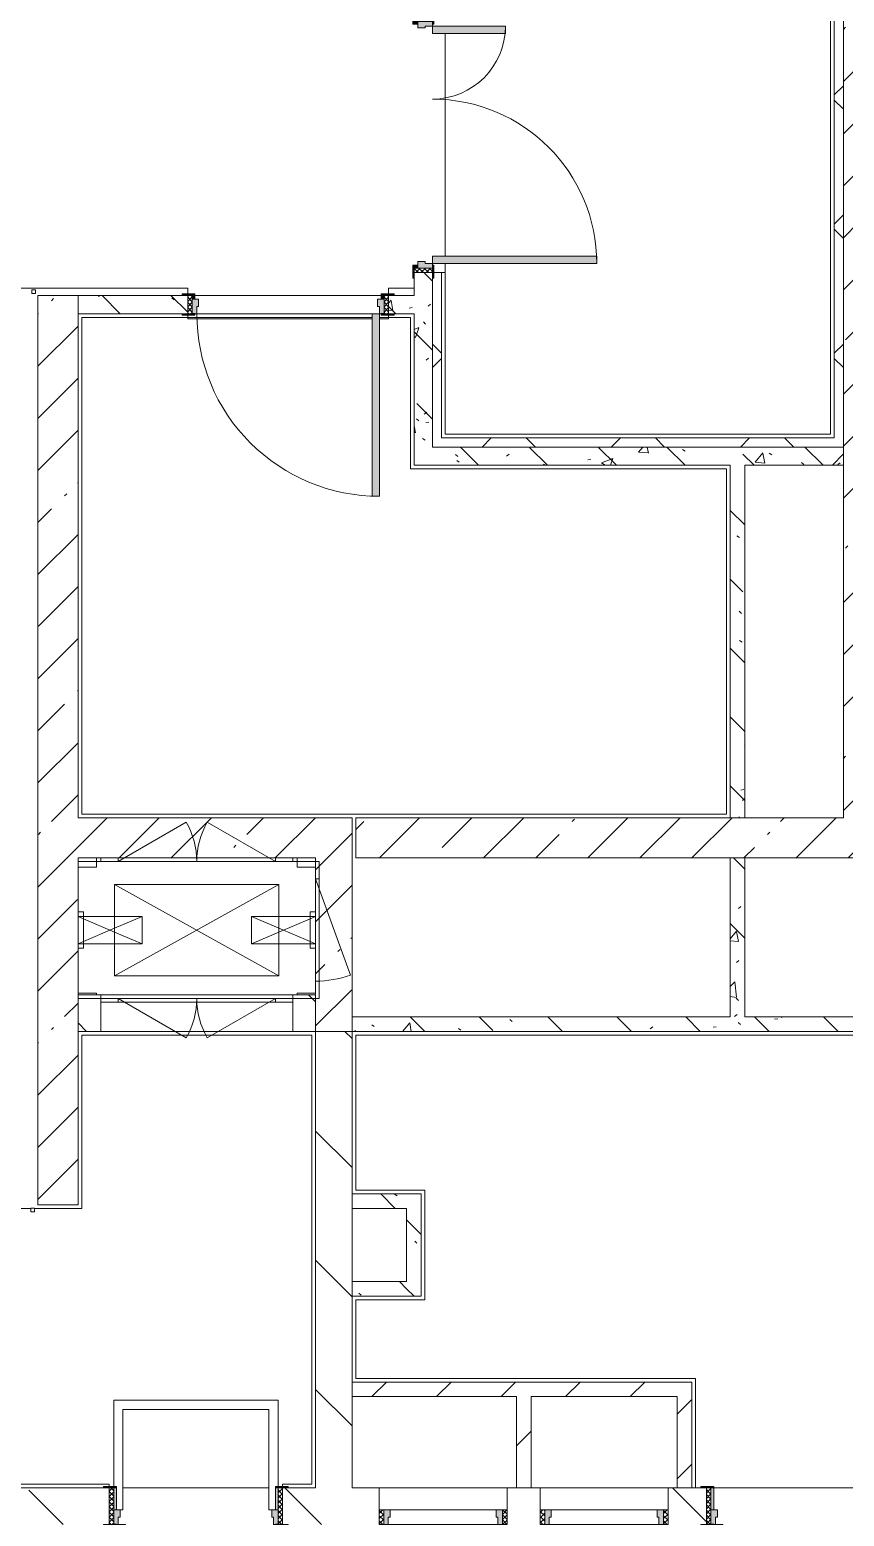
# Model space of a CAD drawing. Header units: millimetres. Extents: x -4185 to 186529, y -8553 to 29097.
# Drawn here: x 144224 to 148684, y 13445 to 21585 of the extents above; entities that cross this region are included whole.
import ezdxf

# ---------------------------------------------------------------- set-up
doc = ezdxf.new("R2010")
doc.units = ezdxf.units.MM
for name, color, linetype, lineweight, true_color in [('A-DOOR-3', 7, 'Continuous', 5, 0xaaaaaa), ('A-DOOR-4', 7, 'Continuous', 5, 0xe2e2e2), ('A-DOOR-FRAM-2', 7, 'Continuous', 5, 0xe2e2e2), ('A-DOOR-FRAM-3', 7, 'Continuous', 5, 0xaaaaaa), ('A-FLOR-1', 7, 'Continuous', 5, 0xaaaaaa), ('I-WALL-5', 7, 'Continuous', 5, 0x787878)]:
    doc.layers.add(name, color=color, linetype=linetype, lineweight=lineweight, true_color=true_color)
for name, color, linetype, lineweight in [('A-GENM-1', 7, 'Continuous', 5), ('A-WALL', 7, 'Continuous', 9), ('A-WALL-2', 7, 'Continuous', 5), ('I-WALL-3', 7, 'Continuous', 5), ('M-EQPM-2', 7, 'Continuous', 5)]:
    doc.layers.add(name, color=color, linetype=linetype, lineweight=lineweight)
pattern_1 = [(45, (59518.7, 0), (-285.1231, 285.1231), []), (45, (59803.8, 0), (-285.1231, 285.1231), [504.031, -100.806, 16.764, -84.042])]
pattern_2 = [(135, (59518.7, 0), (-377.1708, -377.1708), [533.4, -88.9, 17.78, -88.9]), (135, (59518.7, 376.94), (-377.1708, -377.1708), []), (50, (59518.7, 0), (637.6445, -55.7866), [66.675, -733.425]), (355, (59518.7, 0), (-123.3494, 668.699), [53.34, -586.74]), (100.451, (59571.8, -4.65), (514.299, 612.908), [56.665, -623.315]), (46.184, (59518.7, 177.8), (948.7764, -147.15), [100.012, -1100.137]), (96.636, (59597.7, 165.5), (830.909, 865.997), [84.998, -934.973]), (351.184, (59518.7, 177.8), (830.918, 865.988), [80.01, -880.11]), (21, (59607.6, 133.35), (530.6506, -357.9283), [66.675, -733.425]), (326, (59607.6, 133.35), (216.308, 644.6585), [53.34, -586.74]), (71.451, (59651.8, 103.5), (746.9596, 286.7243), [56.665, -623.315]), (37.5, (59518.68, 0), (10.81053, 295.9426), [16.764, -562.864, 16.764, -578.866, -588.962]), (37.5, (59518.68, 0), (10.81053, 295.9426), [-1175.258, 16.764, -572.198]), (7.5, (59518.68, 0), (233.8692, 350.6318), [16.764, -322.834, 16.764, -549.529, -224.472]), (7.5, (59518.68, 0), (233.8692, 350.6318), [-905.891, 16.764, -207.708]), (327.5, (59320.43, 0), (474.5678, -20.0513), [16.764, -205.486, 16.764, -676.656, -920.115]), (327.5, (59320.43, 0), (474.5678, -20.0513), [-915.67, 16.764, -903.351]), (317.5, (59231.53, 0), (518.4522, 88.9934), [16.764, -272.161, 16.764, -443.738, -653.415]), (317.5, (59231.53, 0), (518.4522, 88.9934), [-749.427, 16.764, -636.651])]
pattern_3 = [(135, (59518.7, 0), (-353.5534, -353.5534), [])]
pattern_4 = [(45, (59518.68, 0), (-176.7767, 176.7767), [])]
pattern_5 = [(135, (1951.41, 164.685), (-14.14214, -14.14214), []), (225, (1951.41, 164.685), (14.14214, -14.14214), [])]
pattern_6 = [(45, (-171.384, 164.685), (-14.1421, 14.1421), []), (135, (-171.384, 164.685), (-14.1421, -14.1421), [])]
pattern_7 = [(45, (59518.7, 0), (-353.5534, 353.5534), []), (135, (59518.7, 0), (-353.5534, -353.5534), [])]

# ---------------------------------------------------------------- blocks, each defined once
blk = doc.blocks.new('110_Дверь_СКБ_1Ст_Внутренняя1 - Д-11а _огнестойкость EI 15_-32666892-1_10_1_птичка')
at = {"layer": 'A-DOOR-3'}
h = blk.add_hatch(dxfattribs=at)
h.set_pattern_fill('FP_123', color=256, style=0, pattern_type=2)
h.set_pattern_definition([(135, (1751.41, 114.685), (-14.14214, -14.14214), []), (225, (1751.41, 114.685), (14.14214, -14.14214), [])])
h.paths.add_polyline_path([(537.5, 50), (537.5, -50), (562.5, -50), (562.5, 50)])
at = {"layer": 'A-DOOR-4'}
h = blk.add_hatch(color=256, dxfattribs=at)
h.paths.add_polyline_path([(512.5, 50), (512.5, 10), (502.5, 10), (502.5, -30), (537.5, -30), (537.5, 50), (522.5, 50)])
h.paths.add_polyline_path([(-508.4, 50), (-512.5, 50), (-512.5, -30), (-477.5, -30), (-477.5, 10), (-487.5, 10), (-487.5, 50)])
at = {"layer": 'A-DOOR-FRAM-2'}
for points in [[(-487.5, 1050), (-486.3, 50), (-447.5, 50), (-447.5, 1050)], [(-537.5, 58), (-567.5, 58), (-567.5, 50), (-497.5, 50), (-497.5, 58), (-517.5, 58)], [(562.5, 58), (522.5, 58), (522.5, 50), (592.5, 50), (592.5, 58)], [(-529.2, -50), (-567.5, -50), (-567.5, -58), (-497.5, -58), (-499.8, -50), (-512.5, -50)], [(-497.5, -30), (-512.5, -30), (-512.5, -50), (-497.5, -50), (-497.5, -32.8)], [(537.5, -30), (522.5, -30), (522.5, -50), (537.5, -50)], [(537.5, -50), (522.5, -50), (522.5, -58), (592.5, -58), (592.5, -50), (562.5, -50)]]:
    blk.add_hatch(color=256, dxfattribs=at).paths.add_polyline_path(points)
at = {"layer": 'A-DOOR-FRAM-3'}
h = blk.add_hatch(dxfattribs=at)
h.set_pattern_fill('FP_124', color=256, style=0, pattern_type=2)
h.set_pattern_definition([(45, (-371.384, 114.685), (-14.1421, 14.1421), []), (135, (-371.384, 114.685), (-14.1421, -14.1421), [])])
h.paths.add_polyline_path([(-537.5, 50), (-537.5, -50), (-512.5, -50), (-512.5, 50)])
at = {"layer": 'A-DOOR-3'}
for p, q in [((-487.5, 1050), (-487.5, 50)), ((-447.5, 1050), (-487.5, 1050)), ((-447.5, 50), (-447.5, 1050)), ((-487.5, 50), (-447.5, 50))]:
    blk.add_line(p, q, dxfattribs=at)
blk.add_arc((-487.5, 50), 1000, 360, 90, dxfattribs=at)
at = {"layer": 'A-DOOR-FRAM-3'}
for p, q in [((-497.5, 58), (-567.5, 58)), ((-567.5, 58), (-567.5, 50)), ((-567.5, 50), (-497.5, 50)), ((-512.5, 50), (-537.5, 50)), ((-537.5, 50), (-537.5, -50)), ((-487.5, 50), (-512.5, 50)), ((-512.5, 50), (-512.5, -30)), ((-512.5, -50), (-512.5, 50)), ((-497.5, 50), (-512.5, 50)), ((-512.5, 50), (-512.5, 49)), ((-512.5, 49), (-497.5, 49)), ((-497.5, 50), (-497.5, 58)), ((-497.5, 49), (-497.5, 50)), ((-487.5, 10), (-487.5, 50)), ((-477.5, 10), (-487.5, 10)), ((-477.5, -30), (-477.5, 10)), ((512.5, 10), (502.5, 10)), ((502.5, 10), (502.5, -30)), ((512.5, 50), (512.5, 10)), ((537.5, 50), (512.5, 50)), ((592.5, 58), (522.5, 58)), ((522.5, 58), (522.5, 50)), ((537.5, 50), (522.5, 50)), ((522.5, 50), (522.5, 49)), ((522.5, 50), (592.5, 50)), ((522.5, 49), (537.5, 49)), ((537.5, -30), (537.5, 50)), ((562.5, 50), (537.5, 50)), ((537.5, 50), (537.5, -50)), ((537.5, 49), (537.5, 50)), ((562.5, -50), (562.5, 50)), ((592.5, 50), (592.5, 58)), ((-497.5, -50), (-567.5, -50)), ((-567.5, -50), (-567.5, -58)), ((-567.5, -58), (-497.5, -58)), ((-537.5, -50), (-512.5, -50)), ((-512.5, -30), (-477.5, -30)), ((-497.5, -30), (-512.5, -30)), ((-512.5, -30), (-512.5, -50)), ((-512.5, -50), (-497.5, -50)), ((-497.5, -50), (-497.5, -30)), ((-497.5, -58), (-497.5, -50)), ((502.5, -30), (537.5, -30)), ((537.5, -30), (522.5, -30)), ((522.5, -30), (522.5, -50)), ((522.5, -50), (537.5, -50)), ((592.5, -50), (522.5, -50)), ((522.5, -50), (522.5, -58)), ((522.5, -58), (592.5, -58)), ((537.5, -50), (537.5, -30)), ((537.5, -50), (562.5, -50)), ((592.5, -58), (592.5, -50))]:
    blk.add_line(p, q, dxfattribs=at)
blk = doc.blocks.new('110_Дверь_СКБ_2Ст - Д-10а_ СОШ_Дв_1450x2100h_Горячий цех-25784455-1_10_1_птичка')
at = {"layer": 'A-DOOR-3'}
h = blk.add_hatch(dxfattribs=at)
h.set_pattern_fill('FP_132', color=256, style=0, pattern_type=2)
h.set_pattern_definition([(135, (1601.41, 114.685), (-14.14214, -14.14214), []), (225, (1601.41, 114.685), (14.14214, -14.14214), [])])
h.paths.add_polyline_path([(712.5, 50), (687.5, 50), (687.5, -50), (712.5, -50)])
at = {"layer": 'A-DOOR-4'}
for points in [[(662.5, 120), (662.5, 950), (622.5, 950), (622.5, 50), (662.5, 50), (662.5, 100)], [(-597.5, 386.9), (-597.5, 450), (-637.5, 450), (-637.5, 50), (-597.5, 50), (-597.5, 175)]]:
    blk.add_hatch(color=256, dxfattribs=at).paths.add_polyline_path(points)
h = blk.add_hatch(color=256, dxfattribs=at)
h.paths.add_polyline_path([(687.5, -30), (687.5, 50), (662.5, 50), (662.5, 10), (652.5, 10), (652.5, -30), (662.5, -30)])
h.paths.add_polyline_path([(-627.5, -6), (-627.5, 10), (-637.5, 10), (-637.5, 50), (-662.5, 50), (-662.5, -30), (-627.5, -28.9)])
at = {"layer": 'A-DOOR-FRAM-2'}
for points in [[(-647.5, 58), (-717.5, 58), (-712.5, 50), (-647.5, 50)], [(742.5, 58), (672.5, 58), (672.5, 50), (742.5, 50)], [(-647.5, -50), (-717.5, -53.5), (-712.5, -58), (-647.5, -58)], [(-647.5, -30), (-662.5, -30), (-662.5, -50), (-647.5, -50)], [(687.5, -30), (672.5, -30), (672.5, -50), (687.5, -50)], [(742.5, -50), (672.5, -50), (672.5, -58), (742.5, -58)]]:
    blk.add_hatch(color=256, dxfattribs=at).paths.add_polyline_path(points)
at = {"layer": 'A-DOOR-FRAM-3'}
h = blk.add_hatch(dxfattribs=at)
h.set_pattern_fill('FP_133', color=256, style=0, pattern_type=2)
h.set_pattern_definition([(45, (-521.384, 114.685), (-14.1421, 14.1421), []), (135, (-521.384, 114.685), (-14.1421, -14.1421), [])])
h.paths.add_polyline_path([(-662.5, -24.2), (-662.5, 50), (-687.5, 50), (-687.5, -50), (-662.5, -50)])
at = {"layer": 'A-DOOR-3'}
for p, q in [((662.5, 950), (622.5, 950)), ((622.5, 950), (622.5, 50)), ((662.5, 50), (662.5, 950)), ((-637.5, 450), (-637.5, 50)), ((-597.5, 450), (-637.5, 450)), ((-597.5, 50), (-597.5, 450)), ((-637.5, 50), (-597.5, 50)), ((622.5, 50), (662.5, 50))]:
    blk.add_line(p, q, dxfattribs=at)
for centre, radius, start, end in [((662.5, 50), 900, 90, 180), ((-637.5, 50), 400, 0, 90)]:
    blk.add_arc(centre, radius, start, end, dxfattribs=at)
at = {"layer": 'A-DOOR-FRAM-3'}
for p, q in [((-647.5, 58), (-717.5, 58)), ((-717.5, 58), (-717.5, 50)), ((-717.5, 50), (-647.5, 50)), ((-662.5, 50), (-687.5, 50)), ((-687.5, 50), (-687.5, -50)), ((-637.5, 50), (-662.5, 50)), ((-662.5, 50), (-662.5, -30)), ((-662.5, -50), (-662.5, 50)), ((-647.5, 50), (-647.5, 58)), ((-637.5, 10), (-637.5, 50)), ((-627.5, 10), (-637.5, 10)), ((-627.5, -30), (-627.5, 10)), ((662.5, 10), (652.5, 10)), ((652.5, 10), (652.5, -30)), ((662.5, 50), (662.5, 10)), ((687.5, 50), (662.5, 50)), ((742.5, 58), (672.5, 58)), ((672.5, 58), (672.5, 50)), ((672.5, 50), (742.5, 50)), ((687.5, -30), (687.5, 50)), ((712.5, 50), (687.5, 50)), ((687.5, 50), (687.5, -50)), ((712.5, -50), (712.5, 50)), ((742.5, 50), (742.5, 58)), ((-647.5, -50), (-717.5, -50)), ((-717.5, -50), (-717.5, -58)), ((-717.5, -58), (-647.5, -58)), ((-687.5, -50), (-662.5, -50)), ((-662.5, -30), (-627.5, -30)), ((-647.5, -30), (-662.5, -30)), ((-662.5, -30), (-662.5, -50)), ((-662.5, -50), (-647.5, -50)), ((-647.5, -50), (-647.5, -30)), ((-647.5, -58), (-647.5, -50)), ((652.5, -30), (687.5, -30)), ((687.5, -30), (672.5, -30)), ((672.5, -30), (672.5, -50)), ((672.5, -50), (687.5, -50)), ((742.5, -50), (672.5, -50)), ((672.5, -50), (672.5, -58)), ((672.5, -58), (742.5, -58)), ((687.5, -50), (687.5, -30)), ((687.5, -50), (712.5, -50)), ((742.5, -58), (742.5, -50))]:
    blk.add_line(p, q, dxfattribs=at)
blk = doc.blocks.new('110_Дверь_СКБ_1Ст_Внутренняя1 - Д-8 950x2100h_охрана-V159-1_10_1_птичка')
at = {"layer": 'A-DOOR-3'}
h = blk.add_hatch(dxfattribs=at)
h.set_pattern_fill('FP_112', color=256, style=0, pattern_type=2)
h.set_pattern_definition([(135, (1826.41, 164.685), (-14.14214, -14.14214), []), (225, (1826.41, 164.685), (14.14214, -14.14214), [])])
h.paths.add_polyline_path([(462.5, 100), (462.5, -100), (487.5, -100), (487.5, 100)])
at = {"layer": 'A-DOOR-4'}
h = blk.add_hatch(color=256, dxfattribs=at)
h.paths.add_polyline_path([(462.5, 100), (437.5, 100), (437.5, 60), (427.5, 60), (427.5, 20), (462.5, 20)])
h.paths.add_polyline_path([(-412.5, 100), (-437.5, 100), (-437.5, 20), (-402.5, 20.4), (-402.5, 60), (-412.5, 60)])
at = {"layer": 'A-DOOR-FRAM-2'}
for points in [[(397.5, 950), (397.5, 100), (437.5, 100), (437.5, 950)], [(-422.5, 108), (-492.5, 108), (-492.5, 100), (-422.5, 100)], [(517.5, 108), (447.5, 108), (447.5, 100), (517.5, 100)], [(-437.5, 20), (-437.5, -100), (-422.5, -100), (-422.5, 20)], [(447.5, 20), (447.5, -100), (462.5, -100), (462.5, 20)], [(-492.5, -100), (-492.5, -108), (-422.5, -108), (-422.5, -100), (-462.5, -100)], [(487.5, -100), (447.5, -100), (447.5, -108), (517.5, -108), (517.5, -100), (490.5, -100)]]:
    blk.add_hatch(color=256, dxfattribs=at).paths.add_polyline_path(points)
at = {"layer": 'A-DOOR-FRAM-3'}
h = blk.add_hatch(dxfattribs=at)
h.set_pattern_fill('FP_113', color=256, style=0, pattern_type=2)
h.set_pattern_definition([(45, (-296.384, 164.685), (-14.1421, 14.1421), []), (135, (-296.384, 164.685), (-14.1421, -14.1421), [])])
h.paths.add_polyline_path([(-462.5, 100), (-462.5, -100), (-437.5, -100), (-437.5, 100)])
at = {"layer": 'A-DOOR-3'}
for p, q in [((437.5, 950), (397.5, 950)), ((397.5, 950), (397.5, 100)), ((437.5, 100), (437.5, 950)), ((397.5, 100), (437.5, 100))]:
    blk.add_line(p, q, dxfattribs=at)
blk.add_arc((437.5, 100), 850, 90, 180, dxfattribs=at)
at = {"layer": 'A-DOOR-FRAM-3'}
for p, q in [((-422.5, 108), (-492.5, 108)), ((-492.5, 108), (-492.5, 100)), ((-492.5, 100), (-422.5, 100)), ((-437.5, 100), (-462.5, 100)), ((-462.5, 100), (-462.5, -100)), ((-412.5, 100), (-437.5, 100)), ((-437.5, 100), (-437.5, 20)), ((-437.5, -100), (-437.5, 100)), ((-422.5, 100), (-437.5, 100)), ((-437.5, 100), (-437.5, 99)), ((-437.5, 99), (-422.5, 99)), ((-422.5, 100), (-422.5, 108)), ((-422.5, 99), (-422.5, 100)), ((-412.5, 60), (-412.5, 100)), ((437.5, 100), (437.5, 60)), ((462.5, 100), (437.5, 100)), ((517.5, 108), (447.5, 108)), ((447.5, 108), (447.5, 100)), ((462.5, 100), (447.5, 100)), ((447.5, 100), (447.5, 99)), ((447.5, 100), (517.5, 100)), ((447.5, 99), (462.5, 99)), ((462.5, 20), (462.5, 100)), ((487.5, 100), (462.5, 100)), ((462.5, 100), (462.5, -100)), ((462.5, 99), (462.5, 100)), ((487.5, -100), (487.5, 100)), ((517.5, 100), (517.5, 108)), ((-437.5, 20), (-402.5, 20)), ((-422.5, 20), (-437.5, 20)), ((-437.5, 20), (-437.5, -100)), ((-422.5, -100), (-422.5, 20)), ((-402.5, 60), (-412.5, 60)), ((-402.5, 20), (-402.5, 60)), ((437.5, 60), (427.5, 60)), ((427.5, 60), (427.5, 20)), ((427.5, 20), (462.5, 20)), ((462.5, 20), (447.5, 20)), ((447.5, 20), (447.5, -100)), ((462.5, -100), (462.5, 20)), ((-422.5, -100), (-492.5, -100)), ((-492.5, -100), (-492.5, -108)), ((-492.5, -108), (-422.5, -108)), ((-462.5, -100), (-437.5, -100)), ((-437.5, -100), (-422.5, -100)), ((-422.5, -108), (-422.5, -100)), ((447.5, -100), (462.5, -100)), ((517.5, -100), (447.5, -100)), ((447.5, -100), (447.5, -108)), ((447.5, -108), (517.5, -108)), ((462.5, -100), (487.5, -100)), ((517.5, -108), (517.5, -100))]:
    blk.add_line(p, q, dxfattribs=at)
blk = doc.blocks.new('160_Подъемник - 160_Подъемник-23521422-1_10_1_птичка')
at = {"layer": 'A-GENM-1'}
for p, q in [((220, 0), (592.4, 215)), ((220, 0), (592.4, 215)), ((220, 0), (592.4, 215)), ((1080, 0), (707.6, 215)), ((1080, 0), (707.6, 215)), ((1080, 0), (707.6, 215)), ((-20, -95), (-20, 0)), ((-20, 0), (0, 0)), ((0, 0), (0, -95)), ((220, 20), (125, 20)), ((125, 20), (125, 0)), ((220, 20), (125, 20)), ((125, 20), (125, 0)), ((220, 20), (125, 20)), ((125, 20), (125, 0)), ((220, 0), (220, 20)), ((1080, 20), (220, 20)), ((220, 20), (1080, 20)), ((220, 0), (220, 20)), ((1080, 20), (220, 20)), ((220, 20), (1080, 20)), ((220, 0), (220, 20)), ((1080, 20), (220, 20)), ((220, 20), (1080, 20)), ((1080, 0), (1080, 20)), ((1080, 20), (1175, 20)), ((1080, 0), (1080, 20)), ((1080, 20), (1175, 20)), ((1080, 0), (1080, 20)), ((1080, 20), (1175, 20)), ((1175, 20), (1175, 0)), ((1175, 20), (1175, 0)), ((1175, 20), (1175, 0)), ((125, 0), (220, 0)), ((125, 0), (220, 0)), ((125, 0), (220, 0)), ((1175, 0), (1080, 0)), ((1175, 0), (1080, 0)), ((1175, 0), (1080, 0)), ((0, -655), (-191.5, -128.8)), ((0, -95), (-20, -95)), ((-20, -95), (-20, -655)), ((-20, -655), (-20, -95)), ((0, -655), (-20, -655)), ((-20, -655), (-20, -750)), ((0, -750), (0, -655)), ((-20, -750), (0, -750)), ((125, -770), (125, -750)), ((125, -750), (220, -750)), ((125, -770), (125, -750)), ((125, -750), (220, -750)), ((125, -770), (125, -750)), ((125, -750), (220, -750)), ((220, -770), (125, -770)), ((220, -770), (125, -770)), ((220, -770), (125, -770)), ((220, -750), (220, -770)), ((220, -750), (592.4, -965)), ((220, -750), (220, -770)), ((220, -750), (592.4, -965)), ((220, -750), (220, -770)), ((220, -750), (592.4, -965)), ((220, -770), (792, -770)), ((1080, -770), (220, -770)), ((220, -770), (1080, -770)), ((1080, -770), (220, -770)), ((220, -770), (1080, -770)), ((1080, -770), (508, -770)), ((1080, -750), (707.6, -965)), ((1080, -750), (707.6, -965)), ((1080, -750), (707.6, -965)), ((1080, -750), (1080, -770)), ((1175, -750), (1080, -750)), ((1080, -750), (1080, -770)), ((1175, -750), (1080, -750)), ((1080, -750), (1080, -770)), ((1175, -750), (1080, -750)), ((1080, -770), (1175, -770)), ((1080, -770), (1175, -770)), ((1080, -770), (1175, -770)), ((1175, -770), (1175, -750)), ((1175, -770), (1175, -750)), ((1175, -770), (1175, -750))]:
    blk.add_line(p, q, dxfattribs=at)
for centre, radius, start, end in [((220, 0), 430, 0, 30), ((220, 0), 430, 0, 30), ((220, 0), 430, 0, 30), ((1080, 0), 430, 150, 180), ((1080, 0), 430, 150, 180), ((1080, 0), 430, 150, 180), ((0, -655), 560, 90, 110), ((220, -750), 430, 330, 0), ((220, -750), 430, 330, 0), ((220, -750), 430, 330, 0), ((1080, -750), 430, 180, 210), ((1080, -750), 430, 180, 210), ((1080, -750), 430, 180, 210)]:
    blk.add_arc(centre, radius, start, end, dxfattribs=at)
at = {"layer": 'M-EQPM-2'}
for p, q in [((1300, 0), (0, 0)), ((0, 0), (0, -750)), ((1300, -750), (1300, 0)), ((1100, -625), (200, -125)), ((200, -625), (1100, -125)), ((1100, -125), (200, -125)), ((200, -125), (200, -625)), ((1100, -125), (200, -125)), ((200, -125), (200, -625)), ((200, -300), (200, -125)), ((200, -125), (1100, -125)), ((1100, -625), (1100, -125)), ((1100, -625), (1100, -125)), ((1100, -125), (1100, -300)), ((200, -450), (200, -300)), ((1100, -300), (1100, -450)), ((200, -625), (200, -450)), ((1100, -450), (1100, -625)), ((200, -625), (1100, -625)), ((200, -625), (1100, -625)), ((1100, -625), (200, -625)), ((0, -750), (1300, -750))]:
    blk.add_line(p, q, dxfattribs=at)
blk = doc.blocks.new('Закладная деталь приямка - 350_150-20924309-1_10_1_птичка')
at = {"layer": 'M-EQPM-2'}
for p, q in [((-145, 75), (-175, 75)), ((-175, 75), (-145, 75)), ((-145, 62.1), (-175, 75)), ((25, 75), (-145, 75)), ((-145, 75), (25, 75)), ((25, -10.7), (-145, 62.1)), ((-145, -62.1), (25, 10.7)), ((175, 75), (25, 75)), ((25, 75), (175, 75)), ((25, 10.7), (175, 75)), ((175, -75), (175, 75)), ((175, -75), (175, 75)), ((-175, -75), (-145, -62.1)), ((-175, -75), (-145, -75)), ((-175, -75), (-145, -75)), ((-145, -75), (25, -75)), ((-145, -75), (25, -75)), ((175, -75), (25, -10.7)), ((25, -75), (175, -75)), ((25, -75), (175, -75))]:
    blk.add_line(p, q, dxfattribs=at)
blk = doc.blocks.new('Закладная деталь приямка - 350_150-V211-1_10_1_птичка')
at = {"layer": 'M-EQPM-2'}
for p, q in [((-25, 75), (-175, 75)), ((-175, 75), (-175, -75)), ((-175, 75), (-175, -75)), ((-175, 75), (-25, 75)), ((-25, 10.7), (-175, 75)), ((145, 75), (-25, 75)), ((-25, 75), (145, 75)), ((-25, -10.7), (145, 62.1)), ((145, -62.1), (-25, 10.7)), ((175, 75), (145, 75)), ((145, 75), (175, 75)), ((145, 62.1), (175, 75)), ((-175, -75), (-25, -10.7)), ((-175, -75), (-25, -75)), ((-175, -75), (-25, -75)), ((-25, -75), (145, -75)), ((-25, -75), (145, -75)), ((175, -75), (145, -62.1)), ((145, -75), (175, -75)), ((145, -75), (175, -75))]:
    blk.add_line(p, q, dxfattribs=at)
blk = doc.blocks.new('Закладная деталь приямка - 150_100-20924311-1_10_1_птичка')
at = {"layer": 'M-EQPM-2'}
for p, q in [((85070, 16310), (84970, 16310)), ((84970, 16310), (85070, 16310)), ((85070, 16300), (85070, 16310)), ((85070, 16310), (85070, 16300))]:
    blk.add_line(p, q, dxfattribs=at)
blk = doc.blocks.new('Закладная деталь приямка - 150_100-V212-1_10_1_птичка')
at = {"layer": 'M-EQPM-2'}
for p, q in [((86270, 16310), (86170, 16310)), ((86170, 16310), (86270, 16310)), ((86170, 16310), (86170, 16300)), ((86170, 16310), (86170, 16300))]:
    blk.add_line(p, q, dxfattribs=at)
blk = doc.blocks.new('Закладная деталь приямка - 150_100-V213-1_10_1_птичка')
at = {"layer": 'M-EQPM-2'}
for p, q in [((86170, 17000), (86170, 17050)), ((86170, 17000), (86170, 17050)), ((86270, 17000), (86170, 17000)), ((86170, 17000), (86270, 17000))]:
    blk.add_line(p, q, dxfattribs=at)
blk = doc.blocks.new('Закладная деталь приямка - 150_100-V214-1_10_1_птичка')
at = {"layer": 'M-EQPM-2'}
for p, q in [((85070, 17050), (85070, 17000)), ((85070, 17050), (85070, 17000)), ((84970, 17000), (85070, 17000)), ((85070, 17000), (84970, 17000))]:
    blk.add_line(p, q, dxfattribs=at)
blk = doc.blocks.new('Закладная деталь приямка - 200_100-20924312-1_10_1_птичка')
at = {"layer": 'M-EQPM-2'}
for p, q in [((86240, 16755), (86240, 16555)), ((86240, 16555), (86240, 16755)), ((86270, 16755), (86240, 16755)), ((86240, 16755), (86270, 16755)), ((86240, 16555), (86270, 16555)), ((86240, 16555), (86270, 16555))]:
    blk.add_line(p, q, dxfattribs=at)
blk = doc.blocks.new('Закладная деталь приямка - 200_100-V215-1_10_1_птичка')
at = {"layer": 'M-EQPM-2'}
for p, q in [((85000, 16755), (84970, 16755)), ((85000, 16755), (84970, 16755)), ((85000, 16555), (85000, 16755)), ((85000, 16755), (85000, 16555)), ((84970, 16555), (85000, 16555)), ((85000, 16555), (84970, 16555))]:
    blk.add_line(p, q, dxfattribs=at)
blk = doc.blocks.new('110_Дверь_СКБ_1Ст - д-18 700x2100h_Технический шкаф ЭОМ и СС-V217-1_10_1_птичка')
at = {"layer": 'A-DOOR-3'}
h = blk.add_hatch(dxfattribs=at)
h.set_pattern_fill('FP_174', color=256, style=0, pattern_type=2)
h.set_pattern_definition(pattern_5)
h.paths.add_polyline_path([(337.5, 100), (337.5, 20), (362.5, 20), (362.5, 100)])
at = {"layer": 'A-DOOR-4'}
h = blk.add_hatch(color=256, dxfattribs=at)
h.paths.add_polyline_path([(322.5, 100), (312.5, 100), (312.5, 60), (302.5, 60), (302.5, 20), (337.5, 20), (337.5, 100)])
h.paths.add_polyline_path([(-297.5, 100), (-312.5, 100), (-312.5, 20), (-277.5, 20), (-277.5, 60), (-287.5, 60), (-287.5, 100)])
at = {"layer": 'A-DOOR-FRAM-2'}
blk.add_hatch(color=256, dxfattribs=at).paths.add_polyline_path([(272.5, 700), (272.5, 100), (312.5, 100), (312.5, 700), (280.9, 700)])
at = {"layer": 'A-DOOR-FRAM-3'}
h = blk.add_hatch(dxfattribs=at)
h.set_pattern_fill('FP_175', color=256, style=0, pattern_type=2)
h.set_pattern_definition(pattern_6)
h.paths.add_polyline_path([(-337.5, 100), (-337.5, 20), (-312.5, 20), (-312.5, 100)])
at = {"layer": 'A-DOOR-3'}
for p, q in [((312.5, 700), (272.5, 700)), ((272.5, 700), (272.5, 100)), ((312.5, 100), (312.5, 700)), ((272.5, 100), (312.5, 100))]:
    blk.add_line(p, q, dxfattribs=at)
blk.add_arc((312.5, 100), 600, 90, 180, dxfattribs=at)
at = {"layer": 'A-DOOR-FRAM-3'}
for p, q in [((-312.5, 100), (-337.5, 100)), ((-337.5, 100), (-337.5, 20)), ((-287.5, 100), (-312.5, 100)), ((-312.5, 100), (-312.5, 20)), ((-312.5, 20), (-312.5, 100)), ((-287.5, 60), (-287.5, 100)), ((-287.5, 100), (272.5, 100)), ((312.5, 100), (312.5, 60)), ((337.5, 100), (312.5, 100)), ((337.5, 20), (337.5, 100)), ((362.5, 100), (337.5, 100)), ((337.5, 100), (337.5, 20)), ((362.5, 20), (362.5, 100)), ((-337.5, 20), (-312.5, 20)), ((-312.5, 20), (-277.5, 20)), ((-277.5, 60), (-287.5, 60)), ((-277.5, 20), (-277.5, 60)), ((302.5, 20), (-277.5, 20)), ((312.5, 60), (302.5, 60)), ((302.5, 60), (302.5, 20)), ((302.5, 20), (337.5, 20)), ((337.5, 20), (362.5, 20))]:
    blk.add_line(p, q, dxfattribs=at)
blk = doc.blocks.new('110_Дверь_СКБ_1Ст - д-18 700x2100h_Технический шкаф ЭОМ и СС-23257539-1_10_1_птичка')
at = {"layer": 'A-DOOR-3'}
h = blk.add_hatch(dxfattribs=at)
h.set_pattern_fill('FP_174', color=256, style=0, pattern_type=2)
h.set_pattern_definition(pattern_5)
h.paths.add_polyline_path([(337.5, 100), (337.5, 20), (362.5, 20), (362.5, 100)])
at = {"layer": 'A-DOOR-4'}
h = blk.add_hatch(color=256, dxfattribs=at)
h.paths.add_polyline_path([(-287.5, 100), (-312.5, 100), (-312.5, 20), (-277.5, 20), (-277.5, 60), (-287.5, 60)])
h.paths.add_polyline_path([(312.5, 100), (312.5, 60), (302.5, 60), (302.5, 20), (337.5, 20), (337.5, 100), (322.5, 100)])
at = {"layer": 'A-DOOR-FRAM-2'}
blk.add_hatch(color=256, dxfattribs=at).paths.add_polyline_path([(312.5, 700), (272.5, 700), (272.5, 100), (312.5, 100), (312.5, 156.2)])
at = {"layer": 'A-DOOR-FRAM-3'}
h = blk.add_hatch(dxfattribs=at)
h.set_pattern_fill('FP_175', color=256, style=0, pattern_type=2)
h.set_pattern_definition(pattern_6)
h.paths.add_polyline_path([(-337.5, 100), (-337.5, 20), (-312.5, 20), (-312.5, 100)])
at = {"layer": 'A-DOOR-3'}
for p, q in [((312.5, 700), (272.5, 700)), ((272.5, 700), (272.5, 100)), ((312.5, 100), (312.5, 700)), ((272.5, 100), (312.5, 100))]:
    blk.add_line(p, q, dxfattribs=at)
blk.add_arc((312.5, 100), 600, 90, 180, dxfattribs=at)
at = {"layer": 'A-DOOR-FRAM-3'}
for p, q in [((-312.5, 100), (-337.5, 100)), ((-337.5, 100), (-337.5, 20)), ((-287.5, 100), (-312.5, 100)), ((-312.5, 100), (-312.5, 20)), ((-312.5, 20), (-312.5, 100)), ((-287.5, 60), (-287.5, 100)), ((-287.5, 100), (272.5, 100)), ((312.5, 100), (312.5, 60)), ((337.5, 100), (312.5, 100)), ((337.5, 20), (337.5, 100)), ((362.5, 100), (337.5, 100)), ((337.5, 100), (337.5, 20)), ((362.5, 20), (362.5, 100)), ((-337.5, 20), (-312.5, 20)), ((-312.5, 20), (-277.5, 20)), ((-277.5, 60), (-287.5, 60)), ((-277.5, 20), (-277.5, 60)), ((302.5, 20), (-277.5, 20)), ((312.5, 60), (302.5, 60)), ((302.5, 60), (302.5, 20)), ((302.5, 20), (337.5, 20)), ((337.5, 20), (362.5, 20))]:
    blk.add_line(p, q, dxfattribs=at)
blk = doc.blocks.new('DOR_Проход в стене_Прямоугольный - 1050x1150 EI30-23344994-1_10_1_птичка')
at = {"layer": 'A-DOOR-3'}
for p, q in [((525, 100), (-525, 100)), ((525, -100), (-525, -100))]:
    blk.add_line(p, q, dxfattribs=at)

msp = doc.modelspace()

# ---------------------------------------------------------------- hatches: boundary and pattern name
at = {"layer": 'I-WALL-3'}
h = msp.add_hatch(dxfattribs=at)
h.set_pattern_fill('FP_90', color=256, style=0, pattern_type=2)
h.set_pattern_definition(pattern_1)
h.paths.add_polyline_path([(148678.7, 17270), (148928.7, 17270), (148928.7, 27100), (148678.7, 27100), (148678.7, 17850)])
h = msp.add_hatch(dxfattribs=at)
h.set_pattern_fill('FP_109', color=256, style=0, pattern_type=2)
h.set_pattern_definition(pattern_7)
h.paths.add_polyline_path([(146428.7, 19300), (146478.7, 19300), (146478.7, 20255), (146436.7, 20255), (146436.7, 20225), (146428.7, 20225), (146428.7, 19350)])
h.paths.add_polyline_path([(146436.7, 21655), (146478.7, 21660), (146478.7, 23430), (146428.7, 23430), (146428.8, 21685), (146436.7, 21680), (146436.7, 21660)])
h = msp.add_hatch(dxfattribs=at)
h.set_pattern_fill('FP_109', color=256, style=0, pattern_type=2)
h.set_pattern_definition(pattern_7)
h.paths.add_polyline_path([(148628.7, 19350), (148678.7, 19351.2), (148678.7, 23100), (148628.7, 23100), (148628.7, 19370)])
h = msp.add_hatch(dxfattribs=at)
h.set_pattern_fill('FP_90', color=256, style=0, pattern_type=2)
h.set_pattern_definition(pattern_1)
h.paths.add_polyline_path([(144268.7, 17270), (144488.7, 17270), (144488.7, 20130), (144268.7, 20130), (144268.7, 17290)])
h = msp.add_hatch(dxfattribs=at)
h.set_pattern_fill('FP_109', color=256, style=0, pattern_type=2)
h.set_pattern_definition(pattern_7)
h.paths.add_polyline_path([(148628.7, 19300), (148678.7, 19300), (148678.7, 19350), (146478.7, 19350), (146482.4, 19300), (148608.7, 19300)])
h = msp.add_hatch(dxfattribs=at)
h.set_pattern_fill('FP_90', color=256, style=0, pattern_type=2)
h.set_pattern_definition(pattern_1)
h.paths.add_polyline_path([(144637.4, 17050), (145788.7, 17050), (145788.7, 17270), (144268.7, 17270), (144268.7, 17050), (144558.7, 17050)])
h = msp.add_hatch(dxfattribs=at)
h.set_pattern_fill('FP_90', color=256, style=0, pattern_type=2)
h.set_pattern_definition(pattern_1)
h.paths.add_polyline_path([(145836.1, 16100), (145988.7, 16100), (145988.7, 17270), (145788.7, 17270), (145788.7, 16100)])
h = msp.add_hatch(dxfattribs=at)
h.set_pattern_fill('FP_90', color=256, style=0, pattern_type=2)
h.set_pattern_definition(pattern_1)
h.paths.add_polyline_path([(149068.7, 17050), (152328.7, 17050), (152328.7, 17270), (146008.7, 17270), (146008.7, 17050), (149060.3, 17050)])
h = msp.add_hatch(dxfattribs=at)
h.set_pattern_fill('FP_90', color=256, style=0, pattern_type=2)
h.set_pattern_definition(pattern_1)
h.paths.add_polyline_path([(144317, 15150), (144488.7, 15154), (144488.7, 17050), (144268.7, 17050), (144268.7, 15150)])
h = msp.add_hatch(dxfattribs=at)
h.set_pattern_fill('FP_108', color=256, style=0, pattern_type=2)
h.set_pattern_definition(pattern_3)
h.paths.add_polyline_path([(144508.7, 16100), (144613.7, 16100), (144613.7, 16300), (144488.7, 16300), (144488.7, 16100)])
h.paths.add_polyline_path([(145663.7, 16100), (145788.7, 16100), (145788.7, 16300), (145663.7, 16300)])
h = msp.add_hatch(dxfattribs=at)
h.set_pattern_fill('FP_108', color=256, style=0, pattern_type=2)
h.set_pattern_definition(pattern_3)
h.paths.add_polyline_path([(145836.1, 13600), (145988.7, 13600), (145988.7, 16100), (145788.7, 16100), (145788.7, 13600)])
h = msp.add_hatch(dxfattribs=at)
h.set_pattern_fill('FP_107', color=256, style=0, pattern_type=2)
h.set_pattern_definition(pattern_4)
h.paths.add_polyline_path([(146888.7, 14100), (147848.7, 14100), (147848.7, 14180), (145988.7, 14180), (145988.7, 14100), (146765.6, 14100)])
h = msp.add_hatch(dxfattribs=at)
h.set_pattern_fill('FP_107', color=256, style=0, pattern_type=2)
h.set_pattern_definition(pattern_4)
h.paths.add_polyline_path([(146888.7, 13600), (146968.7, 13600), (146968.7, 14100), (146888.7, 14100), (146888.7, 14092.7)])
h = msp.add_hatch(dxfattribs=at)
h.set_pattern_fill('FP_107', color=256, style=0, pattern_type=2)
h.set_pattern_definition(pattern_4)
h.paths.add_polyline_path([(147848.7, 13600), (147848.7, 14100), (147768.7, 14100), (147768.7, 13600)])
h = msp.add_hatch(dxfattribs=at)
h.set_pattern_fill('FP_108', color=256, style=0, pattern_type=2)
h.set_pattern_definition(pattern_3)
h.paths.add_polyline_path([(144628.7, 13400), (144658.7, 13400), (144658.7, 13600), (144218.7, 13600), (144218.7, 13400), (144558.7, 13400)])
h.paths.add_polyline_path([(145608.7, 13400), (146137.1, 13400), (146137.1, 13600), (145608.7, 13600)])
h.paths.add_polyline_path([(147718.7, 13400), (147928.7, 13400), (147928.7, 13600), (147718.7, 13600), (147718.7, 13480)])
h.paths.add_polyline_path([(147018.7, 13400), (147018.7, 13600), (146837.1, 13600), (146837.1, 13400), (146968.7, 13400)])
at = {"layer": 'I-WALL-5'}
h = msp.add_hatch(dxfattribs=at)
h.set_pattern_fill('FP_120', color=256, style=0, pattern_type=2)
h.set_pattern_definition(pattern_2)
h.paths.add_polyline_path([(146428.7, 20030), (146428.7, 20255), (146328.7, 20255), (146328.7, 20030)])
h.paths.add_polyline_path([(146428.7, 21655), (146428.7, 21680), (146328.7, 21680), (146328.7, 21655), (146357.9, 21655)])
h = msp.add_hatch(dxfattribs=at)
h.set_pattern_fill('FP_120', color=256, style=0, pattern_type=2)
h.set_pattern_definition(pattern_2)
h.paths.add_polyline_path([(146218.7, 20030), (146328.7, 20030), (146328.7, 20130), (146188.7, 20130), (146188.7, 20030)])
h.paths.add_polyline_path([(144953.3, 20030), (145088.7, 20030), (145088.7, 20130), (144488.7, 20130), (144488.7, 20030), (144856.8, 20030)])
h = msp.add_hatch(dxfattribs=at)
h.set_pattern_fill('FP_120', color=256, style=0, pattern_type=2)
h.set_pattern_definition(pattern_2)
h.paths.add_polyline_path([(146428.7, 19200), (146428.7, 20030), (146328.7, 20030), (146328.7, 19200)])
h = msp.add_hatch(dxfattribs=at)
h.set_pattern_fill('FP_120', color=256, style=0, pattern_type=2)
h.set_pattern_definition(pattern_2)
h.paths.add_polyline_path([(148628.7, 19200), (148678.7, 19200), (148678.7, 19300), (146428.7, 19300), (146428.7, 19200), (148608.7, 19200)])
h = msp.add_hatch(dxfattribs=at)
h.set_pattern_fill('FP_120', color=256, style=0, pattern_type=2)
h.set_pattern_definition(pattern_2)
h.paths.add_polyline_path([(148139.7, 16180), (148139.7, 17050), (148059.7, 17050), (148059.7, 16180)])
h.paths.add_polyline_path([(148059.7, 17270), (148139.7, 17270), (148139.7, 19200), (148059.7, 19200), (148059.7, 17290)])
h = msp.add_hatch(dxfattribs=at)
h.set_pattern_fill('FP_120', color=256, style=0, pattern_type=2)
h.set_pattern_definition(pattern_2)
h.paths.add_polyline_path([(149048.7, 16100), (149068.7, 16100), (149068.7, 16180), (145988.7, 16180), (145988.7, 16100), (148992.7, 16100)])
h = msp.add_hatch(dxfattribs=at)
h.set_pattern_fill('FP_120', color=256, style=0, pattern_type=2)
h.set_pattern_definition(pattern_2)
h.paths.add_polyline_path([(146008.7, 15130), (146367.1, 15130), (146367.1, 15210), (145988.7, 15210), (145988.7, 15130)])
h = msp.add_hatch(dxfattribs=at)
h.set_pattern_fill('FP_120', color=256, style=0, pattern_type=2)
h.set_pattern_definition(pattern_2)
h.paths.add_polyline_path([(146287.1, 14650), (146367.1, 14650), (146367.1, 15130), (146287.1, 15130), (146287.1, 14730)])
h = msp.add_hatch(dxfattribs=at)
h.set_pattern_fill('FP_120', color=256, style=0, pattern_type=2)
h.set_pattern_definition(pattern_2)
h.paths.add_polyline_path([(146008.7, 14650), (146287.1, 14650), (146287.1, 14730), (145988.7, 14730), (145988.7, 14650)])

# ---------------------------------------------------------------- linework, layer by layer
at = {"layer": 'A-FLOR-1'}
for p, q in [((146498.7, 20345), (146498.7, 21565)), ((146498.7, 20255), (146498.7, 20305)), ((143898.7, 20170), (145088.7, 20170)), ((145088.7, 20170), (145088.7, 20138)), ((146188.7, 20138), (146188.7, 20170)), ((146188.7, 20170), (146328.7, 20170)), ((146098.7, 20010), (144508.7, 20010)), ((144508.7, 20010), (144508.7, 17290)), ((145088.7, 20022), (145088.7, 20002)), ((145088.7, 20002), (146098.7, 20002)), ((146308.7, 20010), (146138.7, 20010)), ((146138.7, 20002), (146188.7, 20002)), ((146188.7, 20002), (146188.7, 20022)), ((146308.7, 19180), (146308.7, 20010)), ((148039.7, 19180), (146308.7, 19180)), ((148039.7, 17290), (148039.7, 19180)), ((144508.7, 17290), (148039.7, 17290)), ((145768.7, 16080), (144508.7, 16080)), ((144508.7, 16080), (144508.7, 15130)), ((145768.7, 13620), (145768.7, 16080)), ((149048.7, 16080), (146008.7, 16080)), ((146008.7, 16080), (146008.7, 15230)), ((146008.7, 15230), (146387.1, 15230)), ((146387.1, 15230), (146387.1, 14630)), ((144229.2, 15130), (140548.7, 15130)), ((144508.7, 15130), (144249.2, 15130)), ((146387.1, 14630), (146008.7, 14630)), ((146008.7, 14630), (146008.7, 14200)), ((146008.7, 14200), (147868.7, 14200)), ((147868.7, 14200), (147868.7, 13600)), ((144683.7, 14080), (144683.7, 13608)), ((145583.7, 14080), (144683.7, 14080)), ((144733.7, 13480), (144733.7, 14030)), ((144733.7, 14030), (145533.7, 14030)), ((145533.7, 14030), (145533.7, 13480)), ((145583.7, 13608), (145583.7, 14080)), ((130348.7, 13620), (144658.7, 13620)), ((144658.7, 13620), (144658.7, 13608)), ((145608.7, 13608), (145608.7, 13620)), ((145608.7, 13620), (145768.7, 13620)), ((144718.7, 13480), (144733.7, 13480)), ((145533.7, 13480), (145548.7, 13480))]:
    msp.add_line(p, q, dxfattribs=at)
at = {"layer": 'A-WALL'}
for p, q in [((148678.7, 19370), (148678.7, 23175)), ((148628.7, 23050), (148628.7, 19350)), ((146428.7, 20030), (146428.7, 20225)), ((146478.7, 19350), (146478.7, 20255)), ((146478.7, 19350), (148628.7, 19350)), ((148678.7, 19200), (148678.7, 19300)), ((148139.7, 17270), (148059.7, 17270)), ((148059.7, 17050), (148139.7, 17050)), ((144488.7, 16300), (144488.7, 16100)), ((145788.7, 16100), (145788.7, 16300)), ((145988.7, 16100), (145988.7, 16180)), ((145788.7, 16100), (145988.7, 16100)), ((145988.7, 15210), (145988.7, 15130)), ((145988.7, 14730), (145988.7, 14650)), ((145988.7, 14180), (145988.7, 14100)), ((146888.7, 13600), (146968.7, 13600)), ((147768.7, 13600), (147848.7, 13600))]:
    msp.add_line(p, q, dxfattribs=at)
at = {"layer": 'A-WALL-2'}
for p, q in [((144234.7, 20160), (144234.7, 20140)), ((144254.7, 20160), (144234.7, 20160)), ((144234.7, 20140), (144254.7, 20140)), ((144254.7, 20140), (144254.7, 20160)), ((144229.2, 15132), (144229.2, 15112)), ((144249.2, 15132), (144229.2, 15132)), ((144229.2, 15112), (144249.2, 15112)), ((144249.2, 15112), (144249.2, 15132))]:
    msp.add_line(p, q, dxfattribs=at)
at = {"layer": 'I-WALL-3'}
for p, q in [((148608.7, 23030), (148608.7, 19370)), ((146328.7, 20225), (146328.7, 20130)), ((146498.7, 20255), (146436.7, 20255)), ((146498.7, 19370), (146498.7, 20255)), ((145058.7, 20130), (144268.7, 20130)), ((144268.7, 20130), (144268.7, 15150)), ((144488.7, 17270), (144488.7, 20130)), ((145128.7, 20130), (146148.7, 20130)), ((146328.7, 20130), (146218.7, 20130)), ((144488.7, 20030), (145058.7, 20030)), ((146098.7, 20030), (145138.7, 20030)), ((146218.7, 20030), (146328.7, 20030)), ((146328.7, 20030), (146328.7, 19200)), ((146428.7, 19300), (146428.7, 20030)), ((148678.7, 19300), (146428.7, 19300)), ((148608.7, 19370), (146498.7, 19370)), ((148678.7, 19370), (148678.7, 19300)), ((146328.7, 19200), (148059.7, 19200)), ((148059.7, 19200), (148059.7, 17270)), ((148139.7, 19200), (148678.7, 19200)), ((148139.7, 17270), (148139.7, 19200)), ((148678.7, 19200), (148678.7, 17270)), ((145988.7, 17270), (144488.7, 17270)), ((145988.7, 16180), (145988.7, 17270)), ((148059.7, 17270), (146008.7, 17270)), ((146008.7, 17270), (146008.7, 17050)), ((148678.7, 17270), (148139.7, 17270)), ((144488.7, 17050), (145788.7, 17050)), ((144488.7, 16300), (144488.7, 17050)), ((145788.7, 17050), (145788.7, 16300)), ((146008.7, 17050), (148059.7, 17050)), ((148059.7, 17050), (148059.7, 16180)), ((148139.7, 17050), (149068.7, 17050)), ((148139.7, 16180), (148139.7, 17050)), ((144488.7, 16300), (145788.7, 16300)), ((144613.7, 16100), (144613.7, 16300)), ((145663.7, 16300), (145663.7, 16100)), ((148059.7, 16180), (145988.7, 16180)), ((149068.7, 16180), (148139.7, 16180)), ((144488.7, 15150), (144488.7, 16100)), ((145788.7, 16100), (144488.7, 16100)), ((145788.7, 16100), (145788.7, 13600)), ((145988.7, 15210), (145988.7, 16100)), ((145988.7, 16100), (149068.7, 16100)), ((144268.7, 15150), (144488.7, 15150)), ((146367.1, 15210), (145988.7, 15210)), ((146367.1, 14650), (146367.1, 15210)), ((145988.7, 14730), (145988.7, 15130)), ((145988.7, 15130), (146287.1, 15130)), ((146287.1, 15130), (146287.1, 14730)), ((146287.1, 14730), (145988.7, 14730)), ((145988.7, 14180), (145988.7, 14650)), ((145988.7, 14650), (146367.1, 14650)), ((147848.7, 14180), (145988.7, 14180)), ((147848.7, 13600), (147848.7, 14180)), ((145988.7, 13600), (145988.7, 14100)), ((145988.7, 14100), (146888.7, 14100)), ((146888.7, 14100), (146888.7, 13600)), ((146968.7, 14100), (147768.7, 14100)), ((146968.7, 13600), (146968.7, 14100)), ((147768.7, 14100), (147768.7, 13600)), ((144628.7, 13600), (130328.7, 13600)), ((144733.7, 13600), (145533.7, 13600)), ((145788.7, 13600), (145638.7, 13600)), ((145988.7, 13600), (146888.7, 13600)), ((146137.1, 13480), (146137.1, 13600)), ((146837.1, 13600), (146837.1, 13480)), ((146968.7, 13600), (147768.7, 13600)), ((147018.7, 13480), (147018.7, 13600)), ((147718.7, 13600), (147718.7, 13480)), ((147898.7, 13600), (147848.7, 13600)), ((147968.7, 13600), (148838.7, 13600))]:
    msp.add_line(p, q, dxfattribs=at)

# ---------------------------------------------------------------- block references
at = {"layer": 'A-DOOR-3'}
for name, p, rotation in [('110_Дверь_СКБ_2Ст - Д-10а_ СОШ_Дв_1450x2100h_Горячий цех-25784455-1_10_1_птичка', (146378.7, 20967.5), 270), ('110_Дверь_СКБ_1Ст_Внутренняя1 - Д-11а _огнестойкость EI 15_-32666892-1_10_1_птичка', (145651.2, 20080), 180), ('DOR_Проход в стене_Прямоугольный - 1050x1150 EI30-23344994-1_10_1_птичка', (145138.7, 16200), 180), ('110_Дверь_СКБ_1Ст_Внутренняя1 - Д-8 950x2100h_охрана-V159-1_10_1_птичка', (145146.2, 13500), 180), ('110_Дверь_СКБ_1Ст_Внутренняя1 - Д-8 950x2100h_охрана-V159-1_10_1_птичка', (148416.2, 13500), 180), ('110_Дверь_СКБ_1Ст - д-18 700x2100h_Технический шкаф ЭОМ и СС-V217-1_10_1_птичка', (146499.6, 13500), 180), ('110_Дверь_СКБ_1Ст - д-18 700x2100h_Технический шкаф ЭОМ и СС-23257539-1_10_1_птичка', (147381.2, 13500), 180)]:
    msp.add_blockref(name, p, dxfattribs=dict(at, rotation=rotation))
at = {"layer": 'M-EQPM-2', "rotation": 180}
for name, p in [('160_Подъемник - 160_Подъемник-23521422-1_10_1_птичка', (145788.7, 16280)), ('Закладная деталь приямка - 350_150-V211-1_10_1_птичка', (144663.7, 16655)), ('Закладная деталь приямка - 350_150-20924309-1_10_1_птичка', (145613.7, 16655))]:
    msp.add_blockref(name, p, dxfattribs=at)
at = {"layer": 'M-EQPM-2'}
for name in ['Закладная деталь приямка - 150_100-V214-1_10_1_птичка', 'Закладная деталь приямка - 150_100-V213-1_10_1_птичка', 'Закладная деталь приямка - 200_100-V215-1_10_1_птичка', 'Закладная деталь приямка - 200_100-20924312-1_10_1_птичка', 'Закладная деталь приямка - 150_100-20924311-1_10_1_птичка', 'Закладная деталь приямка - 150_100-V212-1_10_1_птичка']:
    msp.add_blockref(name, (59518.7, 0), dxfattribs=at)

doc.saveas('drawing.dxf')
